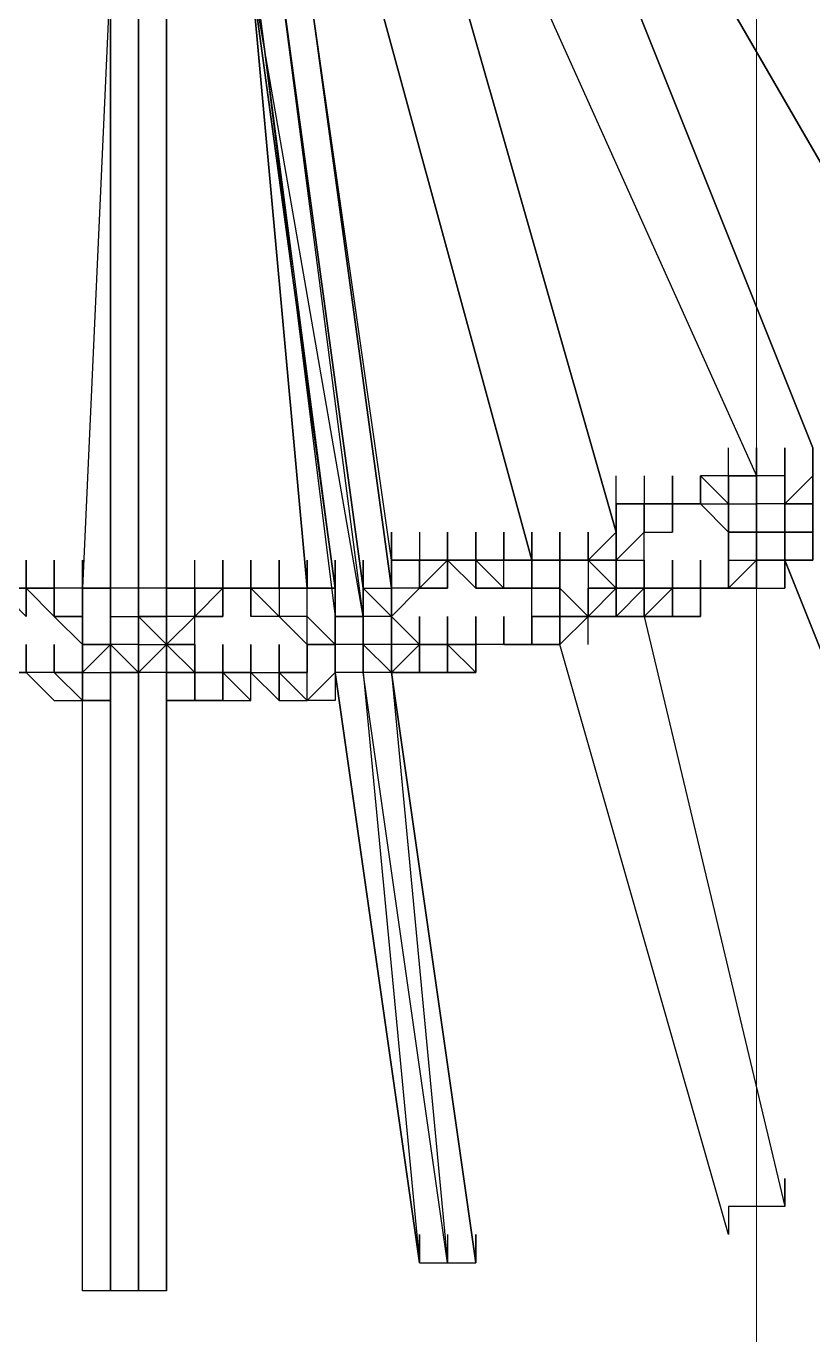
# Model space of a CAD drawing. Header units: inches. Extents: x 3324238 to 135265466, y -1036581 to 20094598.
# Drawn here: x 3353771.581 to 3353773.837, y -519275.888 to -519272.137 of the extents above; entities that cross this region are included whole.
import ezdxf

# ---------------------------------------------------------------- set-up
doc = ezdxf.new("R2010")
doc.units = ezdxf.units.IN
doc.header["$MEASUREMENT"] = 0
doc.layers.add('PDF_Geometry', color=7, linetype='Continuous')

msp = doc.modelspace()

# ---------------------------------------------------------------- linework, layer by layer
at = {"layer": 'PDF_Geometry', "color": 32, "lineweight": 13, "true_color": 0xdd6e00}
msp.add_lwpolyline([(3353773.6757, -519332.0817), (3353773.6757, -519269.1555)], dxfattribs=at)
at = {"layer": 'PDF_Geometry', "lineweight": 25}
for points in [[(3353772.6282, -519273.5869), (3353772.6282, -519273.6675), (3353772.6282, -519273.748), (3353772.3865, -519271.9755), (3353772.3865, -519271.8949), (3353772.3865, -519271.8143), (3353772.3865, -519271.8949), (3353772.3865, -519271.8143), (3353772.3865, -519271.7338), (3353772.3865, -519271.6532), (3353772.3865, -519271.5726), (3353772.3865, -519271.6532), (3353772.3865, -519271.7338), (3353772.3865, -519271.6532)], [(3353772.0642, -519271.6532), (3353772.0642, -519271.7338), (3353772.0642, -519271.8143), (3353771.9837, -519271.8143), (3353771.9837, -519271.8949), (3353771.9837, -519271.9755), (3353771.9837, -519273.748), (3353772.0642, -519273.748), (3353772.1448, -519273.748), (3353772.1448, -519273.6675)], [(3353772.7894, -519271.8949), (3353772.7088, -519271.8949), (3353772.7088, -519271.8143), (3353772.7088, -519271.8949), (3353772.6282, -519271.8949), (3353772.5477, -519271.8949), (3353772.5477, -519271.8143), (3353772.5477, -519271.8949), (3353773.0311, -519273.6675), (3353772.5477, -519271.8949), (3353772.5477, -519271.8143), (3353772.5477, -519271.7338), (3353772.5477, -519271.6532), (3353772.5477, -519271.7338), (3353772.5477, -519271.8143), (3353772.5477, -519271.8949), (3353772.5477, -519271.8143)], [(3353773.2728, -519271.6532), (3353773.1922, -519271.6532), (3353773.1922, -519271.7338), (3353773.8368, -519273.3452)], [(3353774.2397, -519273.184), (3353773.3534, -519271.6532), (3353774.2397, -519273.184)], [(3353771.9031, -519271.8949), (3353771.9031, -519271.9755), (3353771.9031, -519271.8949), (3353771.9031, -519271.8143), (3353771.9031, -519271.7338), (3353771.9031, -519271.8143), (3353771.8225, -519271.8143), (3353771.8225, -519271.8949), (3353771.8225, -519271.8143), (3353771.8225, -519271.7338), (3353771.8225, -519271.8143), (3353771.8225, -519271.8949), (3353771.8225, -519271.8143), (3353771.8225, -519271.8949), (3353771.8225, -519271.9755), (3353771.8225, -519273.748), (3353771.8225, -519271.9755), (3353771.742, -519273.748)], [(3353772.2254, -519271.8949), (3353772.306, -519271.8949), (3353772.306, -519271.9755), (3353772.306, -519271.8949), (3353772.306, -519271.9755), (3353772.3865, -519271.9755), (3353772.6282, -519273.748), (3353772.3865, -519271.9755), (3353772.3865, -519271.8949), (3353772.3865, -519271.9755), (3353772.3865, -519271.8949), (3353772.3865, -519271.9755), (3353772.3865, -519271.8949), (3353772.4671, -519271.8949), (3353772.3865, -519271.8949), (3353772.3865, -519271.8143), (3353772.3865, -519271.7338), (3353772.3865, -519271.8143), (3353772.3865, -519271.8949)], [(3353774.4008, -519275.1983), (3353774.4008, -519275.2789), (3353773.7562, -519273.6675), (3353773.8368, -519273.6675), (3353773.8368, -519273.5869), (3353773.8368, -519273.6675), (3353773.8368, -519273.5869), (3353773.8368, -519273.5063), (3353773.8368, -519273.5869), (3353773.8368, -519273.5063), (3353773.8368, -519273.4258), (3353773.8368, -519273.5063), (3353773.8368, -519273.4258), (3353773.8368, -519273.5063), (3353773.8368, -519273.4258), (3353773.8368, -519273.3452), (3353773.8368, -519273.4258), (3353773.8368, -519273.3452), (3353773.1922, -519271.7338)], [(3353772.6283, -519273.6675), (3353772.3865, -519271.9755), (3353772.3865, -519271.8949), (3353772.3865, -519271.8143)], [(3353772.9505, -519271.8143), (3353773.6757, -519273.4258)], [(3353772.9505, -519271.8143), (3353773.6757, -519273.4258)], [(3353771.9837, -519271.8949), (3353771.9837, -519271.9755), (3353771.9031, -519271.9755), (3353771.9031, -519271.8949), (3353771.9031, -519271.9755), (3353771.8225, -519271.8949), (3353771.8225, -519271.9755), (3353771.8225, -519271.8949), (3353771.8225, -519271.9755), (3353771.8225, -519273.748), (3353771.8225, -519273.8286), (3353771.8225, -519273.9092)], [(3353772.6282, -519273.8286), (3353772.6282, -519273.9092), (3353772.6282, -519273.8286), (3353772.5477, -519273.8286), (3353772.2254, -519271.9755), (3353772.2254, -519271.8949), (3353772.1448, -519271.8949), (3353772.1448, -519271.9755), (3353772.1448, -519271.8949), (3353772.1448, -519271.9755), (3353772.0642, -519271.9755), (3353771.9837, -519271.9755)], [(3353772.306, -519271.9755), (3353772.5477, -519273.748), (3353772.5477, -519273.8286), (3353772.5477, -519273.748), (3353772.5477, -519273.6675), (3353772.5477, -519273.748), (3353772.6282, -519273.748), (3353772.6282, -519273.6675), (3353772.6282, -519273.748), (3353772.6282, -519273.8286), (3353772.6282, -519273.9092), (3353772.6282, -519273.8286), (3353772.6282, -519273.748), (3353772.6282, -519273.8286), (3353772.6282, -519273.748), (3353772.6282, -519273.8286), (3353772.6282, -519273.748), (3353772.6282, -519273.6675), (3353772.6282, -519273.748), (3353772.6282, -519273.8286), (3353772.6282, -519273.748), (3353772.6282, -519273.8286), (3353772.6282, -519273.748), (3353772.6282, -519273.8286), (3353772.6282, -519273.9092), (3353772.6282, -519273.9898), (3353772.6282, -519273.9092), (3353772.6282, -519273.9898), (3353772.5477, -519273.9898), (3353772.4671, -519273.9898), (3353772.4671, -519273.9092), (3353772.4671, -519273.9898), (3353772.4671, -519273.9092), (3353772.4671, -519273.9898), (3353772.4671, -519274.0703), (3353772.3865, -519274.0703), (3353772.3865, -519273.9898), (3353772.3865, -519273.9092), (3353772.3865, -519273.8286), (3353772.4671, -519273.9092), (3353772.4671, -519273.8286), (3353772.4671, -519273.9092), (3353772.4671, -519273.8286), (3353772.4671, -519273.748), (3353772.2254, -519271.8949), (3353772.4671, -519273.8286), (3353772.4671, -519273.9092), (3353772.4671, -519273.8286), (3353772.4671, -519273.748)], [(3353773.2728, -519273.748), (3353773.2728, -519273.6675), (3353773.2728, -519273.5869), (3353773.2728, -519273.6675), (3353773.2728, -519273.748), (3353773.1922, -519273.748), (3353773.1922, -519273.8286), (3353773.2728, -519273.748), (3353773.2728, -519273.8286), (3353773.2728, -519273.748), (3353773.2728, -519273.6675), (3353773.2728, -519273.5869), (3353773.2728, -519273.6675), (3353773.2728, -519273.5869), (3353772.7894, -519271.8949), (3353773.2728, -519273.5869), (3353773.2728, -519273.6675), (3353773.2728, -519273.748), (3353773.2728, -519273.6675), (3353773.2728, -519273.5869), (3353773.2728, -519273.6675), (3353773.2728, -519273.748), (3353773.2728, -519273.8286), (3353773.3534, -519273.8286), (3353773.7562, -519275.5206), (3353773.6757, -519275.5206), (3353773.5951, -519275.5206), (3353773.5951, -519275.6012), (3353773.1117, -519273.9092), (3353773.1117, -519273.8286), (3353773.1117, -519273.748), (3353773.1117, -519273.8286), (3353773.1117, -519273.9092), (3353773.1117, -519273.8286), (3353773.1117, -519273.9092), (3353773.1117, -519273.8286), (3353773.1117, -519273.748), (3353773.0311, -519273.748), (3353772.9505, -519273.748), (3353772.8699, -519273.748), (3353772.7894, -519273.6675), (3353772.7894, -519273.748), (3353772.7894, -519273.6675), (3353772.8699, -519273.6675), (3353772.8699, -519273.748), (3353772.8699, -519273.6675), (3353772.8699, -519273.5869)], [(3353771.9031, -519271.9755), (3353771.9031, -519273.748), (3353771.9031, -519273.8286), (3353771.9031, -519273.9092), (3353771.9031, -519273.8286), (3353771.9031, -519273.748), (3353771.9031, -519273.8286), (3353771.9031, -519273.748), (3353771.9031, -519271.9755), (3353771.9031, -519273.748), (3353771.9031, -519273.8286), (3353771.9031, -519273.748), (3353771.8225, -519273.748), (3353771.742, -519273.748), (3353771.742, -519273.6675), (3353771.742, -519273.748), (3353771.742, -519273.8286), (3353771.6614, -519273.8286), (3353771.6614, -519273.748), (3353771.6614, -519273.6675), (3353771.6614, -519273.748)], [(3353771.6614, -519273.9092), (3353771.6614, -519273.9898), (3353771.6614, -519273.9092), (3353771.6614, -519273.9898), (3353771.6614, -519273.9092), (3353771.6614, -519273.9898), (3353771.6614, -519273.9092), (3353771.6614, -519273.9898), (3353771.742, -519274.0703), (3353771.742, -519273.9898), (3353771.6614, -519273.9898), (3353771.742, -519273.9898), (3353771.8225, -519273.9898), (3353771.8225, -519273.9092), (3353771.8225, -519273.9898), (3353771.8225, -519273.9092), (3353771.8225, -519273.8286), (3353771.9031, -519273.8286), (3353771.9837, -519273.8286), (3353771.9837, -519273.748), (3353771.9837, -519273.8286), (3353771.9837, -519273.748), (3353771.9837, -519273.8286), (3353771.9837, -519273.9092), (3353771.9837, -519273.8286), (3353771.9837, -519273.9092), (3353771.9837, -519273.8286), (3353771.9837, -519273.748), (3353771.9837, -519273.8286), (3353771.9837, -519273.9092), (3353771.9837, -519273.8286), (3353771.9837, -519273.748), (3353771.9837, -519273.8286), (3353771.9837, -519273.748), (3353771.9837, -519271.9755)], [(3353771.9031, -519273.8286), (3353771.9031, -519273.748), (3353771.9031, -519271.9755)], [(3353771.9837, -519271.9755), (3353771.9837, -519273.748), (3353771.9837, -519271.9755)], [(3353772.306, -519273.748), (3353772.306, -519273.8286), (3353772.2254, -519273.748), (3353772.306, -519273.748), (3353772.3865, -519273.748), (3353772.3865, -519273.6675), (3353772.3865, -519273.748), (3353772.3865, -519273.6675), (3353772.3865, -519273.748), (3353772.2254, -519271.9755), (3353772.3865, -519273.748), (3353772.3865, -519273.6675)], [(3353772.6282, -519273.748), (3353772.6282, -519273.8286), (3353772.6282, -519273.748), (3353772.6282, -519273.8286), (3353772.6282, -519273.748), (3353772.6282, -519273.8286), (3353772.6282, -519273.748), (3353772.6282, -519273.8286), (3353772.6282, -519273.748), (3353772.6282, -519273.8286), (3353772.6282, -519273.9092), (3353772.6282, -519273.9898), (3353772.7894, -519275.6817), (3353772.5477, -519273.9898), (3353772.5477, -519273.9092), (3353772.5477, -519273.8286), (3353772.5477, -519273.9092), (3353772.5477, -519273.8286), (3353772.306, -519271.9755)], [(3353772.6282, -519273.6675), (3353772.7088, -519273.6675), (3353772.7088, -519273.748), (3353772.7088, -519273.6675), (3353772.7088, -519273.748), (3353772.6282, -519273.8286), (3353772.5477, -519273.748), (3353772.306, -519271.9755), (3353772.5477, -519273.748)], [(3353773.6757, -519273.5869), (3353773.6757, -519273.6675), (3353773.6757, -519273.748), (3353773.5951, -519273.748), (3353773.5951, -519273.6675), (3353773.5951, -519273.748), (3353773.5145, -519273.748), (3353773.4339, -519273.748), (3353773.5145, -519273.748), (3353773.5145, -519273.6675), (3353773.5145, -519273.748), (3353773.5145, -519273.6675), (3353773.5145, -519273.748), (3353773.5145, -519273.6675), (3353773.5145, -519273.748), (3353773.5145, -519273.6675), (3353773.5145, -519273.748), (3353773.5951, -519273.748), (3353773.6757, -519273.6675), (3353773.6757, -519273.5869), (3353773.7562, -519273.5869), (3353773.7562, -519273.5063), (3353773.7562, -519273.5869), (3353773.7562, -519273.5063), (3353773.7562, -519273.4258), (3353773.7562, -519273.5063), (3353773.7562, -519273.4258), (3353773.7562, -519273.3452), (3353773.7562, -519273.4258), (3353773.6757, -519273.4258), (3353773.6757, -519273.5063), (3353773.6757, -519273.4258), (3353773.6757, -519273.3452), (3353773.6757, -519273.4258), (3353773.6757, -519273.3452), (3353773.6757, -519273.4258), (3353773.6757, -519273.3452), (3353773.6757, -519273.4258), (3353773.6757, -519273.5063), (3353773.6757, -519273.4258), (3353773.5951, -519273.4258)], [(3353773.7562, -519273.6675), (3353773.7562, -519273.5869), (3353773.7562, -519273.5063), (3353773.7562, -519273.5869), (3353773.7562, -519273.5063), (3353773.7562, -519273.5869), (3353773.7562, -519273.6675), (3353773.7562, -519273.5869), (3353773.7562, -519273.5063), (3353773.7562, -519273.4258), (3353773.7562, -519273.5063), (3353773.7562, -519273.5869), (3353773.7562, -519273.5063), (3353773.7562, -519273.5869), (3353773.7562, -519273.5063), (3353773.7562, -519273.5869), (3353773.6757, -519273.5869), (3353773.5951, -519273.5869), (3353773.5951, -519273.5063), (3353773.5951, -519273.4257), (3353773.5951, -519273.3452)], [(3353773.5951, -519273.5869), (3353773.5951, -519273.6675), (3353773.6757, -519273.6675), (3353773.6757, -519273.5869), (3353773.7562, -519273.5869), (3353773.7562, -519273.5063), (3353773.7562, -519273.4258), (3353773.7562, -519273.3452), (3353773.7562, -519273.4258), (3353773.7562, -519273.5063), (3353773.7562, -519273.4258), (3353773.7562, -519273.5063), (3353773.7562, -519273.5869), (3353773.7562, -519273.6675), (3353773.7562, -519273.5869), (3353773.7562, -519273.6675), (3353773.7562, -519273.5869), (3353773.7562, -519273.5063)], [(3353773.5951, -519273.4257), (3353773.6757, -519273.4257), (3353773.6757, -519273.3452)], [(3353773.6757, -519273.748), (3353773.7562, -519273.748), (3353773.7562, -519273.6675), (3353773.7562, -519273.5869), (3353773.7562, -519273.6675), (3353773.7562, -519273.5869), (3353773.7562, -519273.6675), (3353773.7562, -519273.5869), (3353773.7562, -519273.5063), (3353773.7562, -519273.4258), (3353773.7562, -519273.3452)], [(3353773.8368, -519273.4258), (3353773.8368, -519273.3452)], [(3353773.2728, -519273.5869), (3353773.2728, -519273.6675), (3353773.2728, -519273.5869), (3353773.2728, -519273.6675), (3353773.2728, -519273.5869), (3353773.2728, -519273.5063), (3353773.2728, -519273.4258)], [(3353773.3534, -519273.5869), (3353773.3534, -519273.5063), (3353773.3534, -519273.5869), (3353773.3534, -519273.5063), (3353773.3534, -519273.5869), (3353773.3534, -519273.5063), (3353773.3534, -519273.5869), (3353773.3534, -519273.5063), (3353773.3534, -519273.5869), (3353773.3534, -519273.5063), (3353773.3534, -519273.5869), (3353773.3534, -519273.5063), (3353773.4339, -519273.5063), (3353773.5145, -519273.5063), (3353773.5951, -519273.5063), (3353773.5145, -519273.4258), (3353773.5145, -519273.5063), (3353773.5145, -519273.4258), (3353773.5145, -519273.5063), (3353773.5145, -519273.4258), (3353773.5145, -519273.5063), (3353773.4339, -519273.5063), (3353773.4339, -519273.5869), (3353773.4339, -519273.5063), (3353773.5145, -519273.5063), (3353773.5145, -519273.4257)], [(3353773.4339, -519273.4258), (3353773.4339, -519273.5063), (3353773.5145, -519273.5063), (3353773.4339, -519273.5063), (3353773.4339, -519273.4258), (3353773.4339, -519273.5063), (3353773.4339, -519273.4258), (3353773.4339, -519273.5063), (3353773.4339, -519273.4258), (3353773.4339, -519273.5063), (3353773.3534, -519273.5063)], [(3353773.3534, -519273.4258), (3353773.3534, -519273.5063), (3353773.3534, -519273.5869), (3353773.4339, -519273.5869)], [(3353773.5951, -519273.5063), (3353773.5951, -519273.4258), (3353773.5145, -519273.4258), (3353773.5145, -519273.5063), (3353773.5145, -519273.4258), (3353773.5145, -519273.5063), (3353773.5145, -519273.4258), (3353773.5145, -519273.5063), (3353773.5145, -519273.4258)], [(3353773.5951, -519273.4257), (3353773.5951, -519273.5063)], [(3353773.5951, -519273.748), (3353773.6757, -519273.748), (3353773.5951, -519273.748), (3353773.5951, -519273.6675), (3353773.5951, -519273.5869), (3353773.6757, -519273.5869), (3353773.7562, -519273.5869), (3353773.8368, -519273.5869), (3353773.8368, -519273.5063), (3353773.8368, -519273.5869), (3353773.8368, -519273.6675), (3353773.7562, -519273.6675), (3353773.7562, -519273.5869), (3353773.7562, -519273.6675), (3353773.7562, -519273.5869), (3353773.7562, -519273.5063), (3353773.7562, -519273.4258), (3353773.7562, -519273.5063), (3353773.7562, -519273.5869), (3353773.7562, -519273.5063), (3353773.7562, -519273.5869), (3353773.7562, -519273.5063)], [(3353773.6757, -519273.6675), (3353773.6757, -519273.5869), (3353773.6757, -519273.6675), (3353773.6757, -519273.5869), (3353773.6757, -519273.6675), (3353773.6757, -519273.5869), (3353773.6757, -519273.5063), (3353773.6757, -519273.4258), (3353773.6757, -519273.5063), (3353773.6757, -519273.5869), (3353773.6757, -519273.5063)], [(3353773.8368, -519273.4258), (3353773.7562, -519273.5063), (3353773.6757, -519273.5063), (3353773.6757, -519273.5869), (3353773.7562, -519273.5869), (3353773.7562, -519273.6675), (3353773.7562, -519273.5869), (3353773.6757, -519273.5869), (3353773.7563, -519273.5869), (3353773.7563, -519273.6675), (3353774.4008, -519275.2789)], [(3353773.7562, -519273.5869), (3353773.6757, -519273.5869), (3353773.6757, -519273.5063), (3353773.6757, -519273.4258)], [(3353773.8368, -519273.5063), (3353773.8368, -519273.4258)], [(3353773.1922, -519273.9092), (3353773.1922, -519273.8286), (3353773.1117, -519273.748), (3353773.1117, -519273.6675), (3353773.0311, -519273.6675), (3353773.1117, -519273.6675), (3353773.1922, -519273.6675), (3353773.1922, -519273.5869), (3353773.1922, -519273.6675), (3353773.1922, -519273.5869), (3353773.1922, -519273.6675), (3353773.1922, -519273.5869), (3353773.1922, -519273.6675), (3353773.2728, -519273.6675), (3353773.2728, -519273.5869), (3353773.2728, -519273.6675), (3353773.2728, -519273.5869), (3353773.2728, -519273.5063)], [(3353773.2728, -519273.5063), (3353773.2728, -519273.5869), (3353773.2728, -519273.6675), (3353773.2728, -519273.748), (3353773.2728, -519273.6675), (3353773.2728, -519273.5869), (3353773.2728, -519273.5063), (3353773.3534, -519273.5063), (3353773.2728, -519273.5063), (3353773.3534, -519273.5063), (3353773.3534, -519273.5869), (3353773.2728, -519273.6675), (3353773.3534, -519273.6675), (3353773.3534, -519273.5869), (3353773.2728, -519273.6675), (3353773.2728, -519273.5869), (3353773.2728, -519273.6675), (3353773.2728, -519273.5869), (3353773.2728, -519273.6675), (3353773.1922, -519273.6675), (3353773.1922, -519273.5869), (3353773.1922, -519273.6675), (3353773.1922, -519273.5869), (3353773.1922, -519273.6675), (3353773.1922, -519273.5869), (3353773.1922, -519273.6675), (3353773.2728, -519273.748), (3353773.2728, -519273.6675), (3353773.2728, -519273.748), (3353773.2728, -519273.6675), (3353773.2728, -519273.748), (3353773.3534, -519273.748), (3353773.3534, -519273.8286), (3353773.3534, -519273.748), (3353773.3534, -519273.6675), (3353773.3534, -519273.748), (3353773.3534, -519273.8286), (3353773.3534, -519273.748)], [(3353773.2728, -519273.5869), (3353773.2728, -519273.5063)], [(3353773.2728, -519273.5063), (3353773.2728, -519273.5869), (3353773.2728, -519273.5063)], [(3353773.3534, -519273.5869), (3353773.3534, -519273.5063)], [(3353773.4339, -519273.5063), (3353773.3534, -519273.5063), (3353773.4339, -519273.5063)], [(3353773.3534, -519273.5869), (3353773.3534, -519273.5063)], [(3353773.3534, -519273.5869), (3353773.3534, -519273.5063)], [(3353773.3534, -519273.5869), (3353773.3534, -519273.5063)], [(3353773.3534, -519273.5869), (3353773.3534, -519273.5063)], [(3353773.6757, -519273.5869), (3353773.6757, -519273.5063)], [(3353773.8368, -519273.5063), (3353773.7562, -519273.5063), (3353773.8368, -519273.5063)], [(3353773.7562, -519273.5869), (3353773.7562, -519273.5063)], [(3353773.7562, -519273.6675), (3353773.7562, -519273.5869), (3353773.7562, -519273.5063)], [(3353773.7562, -519273.5869), (3353773.7562, -519273.5063)], [(3353773.7563, -519273.5869), (3353773.7563, -519273.5063)], [(3353773.7563, -519273.6675), (3353773.7563, -519273.5869), (3353773.7563, -519273.5063)], [(3353773.7563, -519273.5869), (3353773.7563, -519273.5063)], [(3353773.8368, -519273.5869), (3353773.8368, -519273.5063)], [(3353773.8368, -519273.5869), (3353773.8368, -519273.5063)], [(3353772.7894, -519273.6675), (3353772.7088, -519273.748), (3353772.7088, -519273.6675), (3353772.7088, -519273.748), (3353772.7894, -519273.748), (3353772.7088, -519273.748), (3353772.7088, -519273.6675), (3353772.7088, -519273.748), (3353772.7088, -519273.6675), (3353772.7088, -519273.748), (3353772.6282, -519273.748), (3353772.6282, -519273.8286), (3353772.6282, -519273.748), (3353772.6282, -519273.6675), (3353772.6282, -519273.5869)], [(3353772.7088, -519273.5869), (3353772.7088, -519273.6675), (3353772.7088, -519273.748), (3353772.7088, -519273.6675), (3353772.6282, -519273.6675), (3353772.6282, -519273.748), (3353772.6282, -519273.8286)], [(3353772.7894, -519273.6675), (3353772.7894, -519273.5869)], [(3353772.7894, -519273.6675), (3353772.7894, -519273.5869)], [(3353772.7894, -519273.6675), (3353772.7894, -519273.5869)], [(3353772.8699, -519273.748), (3353772.9505, -519273.748), (3353772.9505, -519273.6675), (3353772.8699, -519273.6675), (3353772.9505, -519273.6675), (3353772.9505, -519273.5869), (3353772.9505, -519273.6675), (3353773.0311, -519273.6675), (3353773.0311, -519273.748), (3353773.0311, -519273.6675), (3353773.0311, -519273.5869), (3353773.0311, -519273.6675), (3353773.0311, -519273.5869)], [(3353772.9505, -519273.748), (3353772.8699, -519273.6675), (3353772.8699, -519273.5869), (3353772.8699, -519273.6675)], [(3353772.8699, -519273.6675), (3353772.8699, -519273.5869)], [(3353772.87, -519273.6675), (3353772.87, -519273.5869)], [(3353772.9505, -519273.6675), (3353772.9505, -519273.5869)], [(3353773.0311, -519273.8286), (3353773.0311, -519273.748), (3353773.0311, -519273.6675), (3353773.0311, -519273.5869)], [(3353773.1922, -519273.5869), (3353773.1922, -519273.6675), (3353773.1922, -519273.748), (3353773.1922, -519273.8286), (3353773.1922, -519273.748), (3353773.1922, -519273.8286), (3353773.1117, -519273.9092), (3353773.1117, -519273.8286), (3353773.1117, -519273.9092), (3353773.1117, -519273.8286), (3353773.1117, -519273.748), (3353773.1117, -519273.6675), (3353773.1117, -519273.748), (3353773.1117, -519273.8286), (3353773.1117, -519273.748), (3353773.1117, -519273.8286), (3353773.1117, -519273.748), (3353773.1117, -519273.6675), (3353773.1117, -519273.748), (3353773.1117, -519273.6675), (3353773.1117, -519273.5869), (3353773.1117, -519273.6675), (3353773.1117, -519273.5869), (3353773.1117, -519273.6675), (3353773.1117, -519273.748), (3353773.1117, -519273.8286), (3353773.1117, -519273.748), (3353773.0311, -519273.748), (3353773.1117, -519273.748), (3353773.1117, -519273.8286), (3353773.1117, -519273.748), (3353773.1117, -519273.8286), (3353773.1117, -519273.748), (3353773.1117, -519273.8286), (3353773.1922, -519273.8286), (3353773.1922, -519273.748), (3353773.1922, -519273.8286), (3353773.1117, -519273.8286), (3353773.1117, -519273.9092)], [(3353773.1922, -519273.6675), (3353773.1117, -519273.6675), (3353773.1117, -519273.5869)], [(3353773.1117, -519273.6675), (3353773.1117, -519273.5869)], [(3353773.1922, -519273.6675), (3353773.2728, -519273.5869)], [(3353773.2728, -519273.6675), (3353773.2728, -519273.5869)], [(3353773.2728, -519273.6675), (3353773.2728, -519273.5869)], [(3353773.2728, -519273.6675), (3353773.2728, -519273.5869)], [(3353773.2728, -519273.748), (3353773.2728, -519273.6675), (3353773.2728, -519273.5869)], [(3353773.2728, -519273.6675), (3353773.2728, -519273.5869)], [(3353773.5951, -519273.6675), (3353773.5951, -519273.5869)], [(3353773.6757, -519273.6675), (3353773.6757, -519273.5869)], [(3353773.8368, -519273.5869), (3353773.7562, -519273.5869), (3353773.7562, -519273.6675), (3353773.7562, -519273.5869), (3353773.8368, -519273.5869)], [(3353771.6614, -519273.8286), (3353771.5808, -519273.748), (3353771.6614, -519273.8286), (3353771.742, -519273.8286), (3353771.742, -519273.9092), (3353771.742, -519273.8286), (3353771.742, -519273.9092), (3353771.6614, -519273.8286), (3353771.6614, -519273.748), (3353771.5808, -519273.748), (3353771.5003, -519273.748), (3353771.5808, -519273.748), (3353771.5808, -519273.8286), (3353771.5003, -519273.748), (3353771.4197, -519273.748), (3353771.4197, -519273.6675), (3353771.4197, -519273.748), (3353771.4197, -519273.6675), (3353771.4197, -519273.748), (3353771.4197, -519273.6675), (3353771.4197, -519273.748), (3353771.5003, -519273.748), (3353771.5003, -519273.6675), (3353771.5003, -519273.748)], [(3353771.5808, -519273.748), (3353771.5003, -519273.748), (3353771.4197, -519273.748), (3353771.4197, -519273.6675), (3353771.4197, -519273.748)], [(3353771.742, -519273.748), (3353771.742, -519273.8286), (3353771.742, -519273.748), (3353771.6614, -519273.748), (3353771.5808, -519273.748), (3353771.6614, -519273.748), (3353771.6614, -519273.6675), (3353771.6614, -519273.748), (3353771.6614, -519273.6675), (3353771.6614, -519273.748), (3353771.6614, -519273.6675)], [(3353771.5808, -519273.8286), (3353771.5808, -519273.748), (3353771.5808, -519273.6675), (3353771.5808, -519273.748), (3353771.5808, -519273.6675), (3353771.5808, -519273.748), (3353771.5808, -519273.6675)], [(3353771.5808, -519273.748), (3353771.5808, -519273.6675)], [(3353771.5808, -519273.748), (3353771.5808, -519273.6675)], [(3353771.742, -519274.0703), (3353771.742, -519273.9898), (3353771.742, -519273.9092), (3353771.742, -519273.8286), (3353771.742, -519273.748), (3353771.8225, -519273.748), (3353771.8225, -519273.8286), (3353771.8225, -519273.748), (3353771.8225, -519273.6675)], [(3353771.742, -519273.9092), (3353771.742, -519273.8286), (3353771.742, -519273.748), (3353771.742, -519273.6675)], [(3353771.8225, -519273.8286), (3353771.8225, -519273.9092), (3353771.8225, -519273.8286), (3353771.9031, -519273.8286), (3353771.9031, -519273.748), (3353771.9031, -519273.8286), (3353771.9837, -519273.9092), (3353771.9837, -519273.9898), (3353771.9837, -519273.9092), (3353771.9837, -519273.8286), (3353771.9837, -519273.748), (3353771.9837, -519273.8286), (3353771.9837, -519273.9092), (3353771.9837, -519273.8286), (3353771.9837, -519273.9092), (3353771.9837, -519273.8286), (3353771.9837, -519273.748), (3353771.9837, -519273.8286), (3353771.9031, -519273.8286), (3353771.9031, -519273.748), (3353771.9031, -519273.8286), (3353771.9031, -519273.748), (3353771.9031, -519273.8286), (3353771.9031, -519273.748), (3353771.9031, -519273.8286), (3353771.9031, -519273.748), (3353771.9031, -519273.8286), (3353771.9031, -519273.748), (3353771.9031, -519273.8286), (3353771.9031, -519273.748), (3353771.9031, -519273.8286), (3353771.9031, -519273.748), (3353771.9031, -519273.6675)], [(3353771.8225, -519273.748), (3353771.8225, -519273.6675)], [(3353771.8225, -519273.748), (3353771.8225, -519273.6675)], [(3353771.9837, -519273.6675), (3353771.9837, -519273.748), (3353771.9837, -519273.8286), (3353771.9837, -519273.748), (3353771.9837, -519273.8286), (3353771.9837, -519273.9092), (3353771.9837, -519273.9898), (3353771.9837, -519274.0703), (3353771.9837, -519273.9898), (3353771.9837, -519274.0703), (3353771.9837, -519273.9898), (3353771.9837, -519274.0703), (3353771.9837, -519275.7623), (3353771.9837, -519274.0703)], [(3353772.0642, -519273.748), (3353772.0642, -519273.8286), (3353772.1448, -519273.8286), (3353772.0642, -519273.8286), (3353772.0642, -519273.748), (3353772.0642, -519273.8286), (3353772.1448, -519273.8286), (3353772.1448, -519273.748), (3353772.1448, -519273.6675), (3353772.1448, -519273.748), (3353772.0642, -519273.748), (3353772.0642, -519273.8286), (3353771.9837, -519273.8286), (3353771.9837, -519273.748), (3353771.9837, -519273.8286), (3353771.9837, -519273.9092), (3353771.9837, -519273.8286), (3353771.9837, -519273.9092), (3353771.9837, -519273.9898), (3353771.9837, -519273.9092), (3353772.0642, -519273.9092), (3353772.0642, -519273.9898), (3353772.0642, -519273.9092), (3353771.9837, -519273.9092), (3353772.0642, -519273.9092), (3353772.0642, -519273.8286), (3353772.0642, -519273.748), (3353772.1448, -519273.748), (3353772.1448, -519273.8286), (3353772.1448, -519273.748), (3353772.1448, -519273.6675), (3353772.1448, -519273.748), (3353772.1448, -519273.8286), (3353772.1448, -519273.748), (3353772.2254, -519273.748), (3353772.2254, -519273.8286)], [(3353772.0642, -519273.748), (3353772.0642, -519273.6675)], [(3353772.0642, -519273.748), (3353772.0642, -519273.6675)], [(3353772.0643, -519273.748), (3353772.0643, -519273.6675)], [(3353772.3865, -519273.748), (3353772.3865, -519273.6675), (3353772.3865, -519273.748), (3353772.3865, -519273.6675), (3353772.3865, -519273.748), (3353772.306, -519273.748), (3353772.2254, -519273.748), (3353772.1448, -519273.748), (3353772.1448, -519273.8286), (3353772.1448, -519273.748), (3353772.2254, -519273.748), (3353772.306, -519273.748), (3353772.306, -519273.6675), (3353772.306, -519273.748), (3353772.306, -519273.6675)], [(3353772.1448, -519273.748), (3353772.1448, -519273.6675)], [(3353772.1448, -519273.748), (3353772.1448, -519273.6675)], [(3353772.7894, -519275.6012), (3353772.7894, -519275.6817), (3353772.5477, -519273.9898), (3353772.7088, -519275.6817), (3353772.4671, -519273.9898), (3353772.7088, -519275.6817), (3353772.4671, -519273.9898), (3353772.4671, -519273.9092), (3353772.4671, -519273.8286), (3353772.4671, -519273.748), (3353772.4671, -519273.8286), (3353772.4671, -519273.748), (3353772.4671, -519273.8286), (3353772.4671, -519273.748), (3353772.3865, -519273.748), (3353772.4671, -519273.748), (3353772.4671, -519273.6675), (3353772.4671, -519273.748), (3353772.4671, -519273.6675), (3353772.4671, -519273.748), (3353772.4671, -519273.8286), (3353772.4671, -519273.9092), (3353772.4671, -519273.8286), (3353772.4671, -519273.748), (3353772.4671, -519273.8286), (3353772.4671, -519273.748), (3353772.4671, -519273.8286), (3353772.4671, -519273.9092), (3353772.4671, -519273.8286), (3353772.4671, -519273.9092), (3353772.4671, -519273.8286), (3353772.4671, -519273.9092), (3353772.4671, -519273.8286), (3353772.5477, -519273.8286), (3353772.5477, -519273.748), (3353772.5477, -519273.8286), (3353772.5477, -519273.9092), (3353772.4671, -519273.9092), (3353772.4671, -519273.8286), (3353772.4671, -519273.748), (3353772.4671, -519273.8286), (3353772.4671, -519273.9092), (3353772.4671, -519273.9898), (3353772.4671, -519273.9092), (3353772.4671, -519273.9898), (3353772.7088, -519275.6817), (3353772.4671, -519273.9898), (3353772.4671, -519273.9092), (3353772.4671, -519273.8286), (3353772.4671, -519273.9092), (3353772.4671, -519273.8286), (3353772.4671, -519273.9092), (3353772.4671, -519273.8286), (3353772.4671, -519273.9092), (3353772.4671, -519273.9898), (3353772.4671, -519273.9092), (3353772.4671, -519273.9898), (3353772.4671, -519273.9092), (3353772.4671, -519273.9898), (3353772.4671, -519273.9092), (3353772.4671, -519273.9898), (3353772.3865, -519274.0703), (3353772.3865, -519273.9898), (3353772.3865, -519273.9092), (3353772.3865, -519273.9898), (3353772.3865, -519273.9092), (3353772.4671, -519273.9092), (3353772.3865, -519273.9092), (3353772.306, -519273.8286), (3353772.2254, -519273.8286)], [(3353772.7088, -519273.8286), (3353772.7088, -519273.9092), (3353772.6282, -519273.9898), (3353772.6282, -519273.9092), (3353772.6282, -519273.8286), (3353772.5477, -519273.8286), (3353772.5477, -519273.748), (3353772.5477, -519273.6675)], [(3353772.6283, -519273.748), (3353772.6283, -519273.6675)], [(3353772.7088, -519273.748), (3353772.7088, -519273.6675)], [(3353772.7088, -519273.6675), (3353772.7894, -519273.6675), (3353772.7088, -519273.6675)], [(3353772.7088, -519273.748), (3353772.7088, -519273.6675)], [(3353772.7088, -519273.748), (3353772.7088, -519273.6675)], [(3353772.7088, -519273.748), (3353772.7088, -519273.6675)], [(3353772.7088, -519273.748), (3353772.7088, -519273.6675)], [(3353772.7088, -519273.748), (3353772.7088, -519273.6675)], [(3353772.8699, -519273.6675), (3353772.7894, -519273.6675)], [(3353772.8699, -519273.6675), (3353772.8699, -519273.748), (3353772.8699, -519273.6675)], [(3353773.0311, -519273.6675), (3353772.9505, -519273.6675), (3353773.0311, -519273.6675)], [(3353773.0311, -519273.748), (3353773.0311, -519273.6675)], [(3353773.0311, -519273.748), (3353773.0311, -519273.6675)], [(3353773.1922, -519273.6675), (3353773.1117, -519273.6675), (3353773.1922, -519273.6675)], [(3353773.1117, -519273.748), (3353773.1117, -519273.6675)], [(3353773.1922, -519273.6675), (3353773.1922, -519273.748)], [(3353773.2728, -519273.748), (3353773.2728, -519273.6675)], [(3353773.2728, -519273.748), (3353773.2728, -519273.6675)], [(3353773.2728, -519273.6675), (3353773.2728, -519273.748)], [(3353773.2728, -519273.748), (3353773.2728, -519273.6675)], [(3353773.2728, -519273.748), (3353773.2728, -519273.6675)], [(3353773.3534, -519273.748), (3353773.3534, -519273.6675)], [(3353773.4339, -519273.748), (3353773.4339, -519273.6675)], [(3353773.4339, -519273.748), (3353773.4339, -519273.6675)], [(3353773.4339, -519273.748), (3353773.4339, -519273.6675)], [(3353773.4339, -519273.748), (3353773.4339, -519273.6675)], [(3353773.4339, -519273.748), (3353773.4339, -519273.6675)], [(3353773.434, -519273.8286), (3353773.434, -519273.748), (3353773.434, -519273.6675)], [(3353773.5145, -519273.748), (3353773.5145, -519273.6675)], [(3353773.5145, -519273.748), (3353773.5145, -519273.6675)], [(3353773.5951, -519273.748), (3353773.5951, -519273.6675)], [(3353773.7563, -519273.6675), (3353773.7563, -519273.748)], [(3353771.5808, -519273.748), (3353771.5808, -519273.8286)], [(3353771.6614, -519273.748), (3353771.5808, -519273.748)], [(3353771.6614, -519273.748), (3353771.6614, -519273.8286), (3353771.6614, -519273.748)], [(3353771.742, -519273.748), (3353771.8225, -519273.748)], [(3353771.742, -519273.748), (3353771.8225, -519273.748)], [(3353771.8225, -519273.9898), (3353771.8225, -519274.0703), (3353771.8225, -519273.9898), (3353771.8225, -519274.0703), (3353771.742, -519274.0703), (3353771.8225, -519274.0703), (3353771.8225, -519275.7623), (3353771.8225, -519274.0703), (3353771.8225, -519273.9898), (3353771.8225, -519273.9092), (3353771.8225, -519273.8286), (3353771.8225, -519273.9092), (3353771.8225, -519273.8286), (3353771.8225, -519273.9092), (3353771.8225, -519273.8286), (3353771.8225, -519273.9092), (3353771.8225, -519273.8286), (3353771.8225, -519273.9092), (3353771.8225, -519273.9898), (3353771.8225, -519273.9092), (3353771.8225, -519273.9898), (3353771.8225, -519273.9092), (3353771.8225, -519273.8286), (3353771.8225, -519273.748), (3353771.8225, -519273.8286), (3353771.8225, -519273.748), (3353771.8225, -519273.8286), (3353771.8225, -519273.748), (3353771.8225, -519273.8286), (3353771.9031, -519273.8286), (3353771.9031, -519273.9092), (3353771.9837, -519273.9092), (3353771.9837, -519273.9898), (3353772.0643, -519273.9898)], [(3353771.8225, -519273.8286), (3353771.8225, -519273.9092), (3353771.8225, -519273.8286), (3353771.8225, -519273.748)], [(3353771.8225, -519273.8286), (3353771.8225, -519273.748)], [(3353771.8225, -519273.748), (3353771.8225, -519273.8286)], [(3353771.8225, -519273.9092), (3353771.8225, -519273.8286), (3353771.8225, -519273.9092), (3353771.8225, -519273.8286), (3353771.8225, -519273.748), (3353771.8225, -519273.8286), (3353771.8225, -519273.748)], [(3353771.9031, -519273.8286), (3353771.9031, -519273.748)], [(3353771.9031, -519273.9897), (3353771.9031, -519273.9092), (3353771.9031, -519273.8286), (3353771.9031, -519273.748)], [(3353771.9031, -519273.8286), (3353771.9031, -519273.748)], [(3353771.9031, -519273.8286), (3353771.9031, -519273.748)], [(3353771.9031, -519273.8286), (3353771.9031, -519273.748)], [(3353771.9031, -519273.8286), (3353771.9031, -519273.748)], [(3353771.9837, -519273.748), (3353771.9031, -519273.748)], [(3353771.9031, -519273.8286), (3353771.9031, -519273.748)], [(3353771.9031, -519273.9092), (3353771.9031, -519273.8286), (3353771.9031, -519273.748)], [(3353771.9031, -519273.8286), (3353771.9031, -519273.748)], [(3353771.9031, -519273.8286), (3353771.9031, -519273.748)], [(3353771.9031, -519273.8286), (3353771.9031, -519273.748)], [(3353771.9031, -519273.8286), (3353771.9031, -519273.748)], [(3353771.9837, -519273.748), (3353771.9837, -519273.8286), (3353771.9837, -519273.9092), (3353771.9837, -519273.8286), (3353771.9837, -519273.9092), (3353771.9837, -519273.8286), (3353771.9837, -519273.748), (3353771.9837, -519273.8286), (3353771.9837, -519273.748), (3353771.9837, -519273.8286), (3353771.9837, -519273.748), (3353771.9837, -519273.8286), (3353771.9837, -519273.9092), (3353771.9837, -519273.9898), (3353771.9837, -519274.0703), (3353771.9837, -519273.9898), (3353771.9837, -519274.0703), (3353772.0642, -519274.0703), (3353772.0642, -519273.9898), (3353772.0642, -519274.0703), (3353772.0642, -519273.9898), (3353772.0642, -519274.0703), (3353772.1448, -519274.0703), (3353772.2254, -519274.0703), (3353772.2254, -519273.9898), (3353772.306, -519274.0703), (3353772.306, -519273.9898), (3353772.3865, -519273.9898), (3353772.306, -519273.9898), (3353772.306, -519273.9092), (3353772.306, -519273.9898), (3353772.306, -519273.9092), (3353772.306, -519273.9898), (3353772.306, -519273.9092)], [(3353772.0642, -519273.748), (3353771.9837, -519273.748), (3353772.0642, -519273.748)], [(3353772.0642, -519273.748), (3353771.9837, -519273.748)], [(3353771.9837, -519273.9092), (3353771.9837, -519273.8286), (3353771.9837, -519273.748)], [(3353771.9837, -519273.8286), (3353771.9837, -519273.748)], [(3353771.9837, -519273.9092), (3353771.9837, -519273.8286), (3353771.9837, -519273.748)], [(3353772.0642, -519273.8286), (3353772.0642, -519273.748)], [(3353772.0642, -519273.8286), (3353772.0642, -519273.748)], [(3353772.0642, -519273.8286), (3353772.0642, -519273.748)], [(3353772.0643, -519273.8286), (3353772.1448, -519273.748)], [(3353772.1448, -519273.8286), (3353772.1448, -519273.748)], [(3353772.306, -519273.748), (3353772.2254, -519273.748), (3353772.306, -519273.748)], [(3353772.2254, -519273.748), (3353772.2254, -519273.8286)], [(3353772.306, -519273.748), (3353772.3865, -519273.748), (3353772.306, -519273.748)], [(3353772.3865, -519273.8286), (3353772.3865, -519273.748)], [(3353772.7088, -519273.9092), (3353772.7088, -519273.8286), (3353772.7088, -519273.9092), (3353772.7088, -519273.9898), (3353772.7894, -519273.9898), (3353772.7894, -519273.9092), (3353772.7894, -519273.8286), (3353772.7894, -519273.9092), (3353772.7894, -519273.8286), (3353772.7894, -519273.9092), (3353772.7894, -519273.8286), (3353772.7894, -519273.9092), (3353772.7088, -519273.9092), (3353772.6282, -519273.9092), (3353772.6282, -519273.9898), (3353772.8699, -519275.6817), (3353772.6282, -519273.9898), (3353772.6282, -519273.9092), (3353772.6282, -519273.8286), (3353772.6282, -519273.9092), (3353772.6282, -519273.9898), (3353772.5477, -519273.9092), (3353772.5477, -519273.8286), (3353772.5477, -519273.9092), (3353772.5477, -519273.8286), (3353772.5477, -519273.9092), (3353772.5477, -519273.8286), (3353772.5477, -519273.748), (3353772.5477, -519273.8286), (3353772.5477, -519273.9092), (3353772.4671, -519273.9092), (3353772.4671, -519273.8286), (3353772.4671, -519273.9092), (3353772.4671, -519273.8286), (3353772.4671, -519273.9092), (3353772.4671, -519273.9898), (3353772.4671, -519273.9092), (3353772.4671, -519273.8286), (3353772.4671, -519273.9092), (3353772.4671, -519273.9898), (3353772.4671, -519273.9092), (3353772.4671, -519273.8286), (3353772.4671, -519273.9092), (3353772.4671, -519273.8286), (3353772.4671, -519273.9092), (3353772.4671, -519273.8286), (3353772.4671, -519273.9092), (3353772.4671, -519273.8286)], [(3353772.7894, -519275.6817), (3353772.5477, -519273.9898), (3353772.5477, -519273.9092), (3353772.5477, -519273.9898), (3353772.5477, -519273.9092), (3353772.5477, -519273.8286), (3353772.5477, -519273.748), (3353772.5477, -519273.8286)], [(3353772.5477, -519273.8286), (3353772.5477, -519273.748), (3353772.5477, -519273.8286)], [(3353772.5477, -519273.8286), (3353772.5477, -519273.748)], [(3353772.5477, -519273.8286), (3353772.5477, -519273.748)], [(3353772.5477, -519273.8286), (3353772.5477, -519273.748)], [(3353772.7088, -519273.9898), (3353772.7088, -519273.9092), (3353772.7088, -519273.8286), (3353772.7088, -519273.9092), (3353772.6282, -519273.9092), (3353772.6282, -519273.8286), (3353772.6282, -519273.748), (3353772.6282, -519273.8286), (3353772.7088, -519273.9092), (3353772.7088, -519273.9898), (3353772.7088, -519273.9092), (3353772.7088, -519273.8286), (3353772.7088, -519273.9092), (3353772.7088, -519273.9898), (3353772.6282, -519273.9898), (3353772.8699, -519275.6817), (3353772.8699, -519275.6012)], [(3353772.6282, -519273.9898), (3353772.6282, -519273.9092), (3353772.6282, -519273.8286), (3353772.6282, -519273.9092), (3353772.6282, -519273.8286), (3353772.6282, -519273.9092), (3353772.6282, -519273.9898), (3353772.6282, -519273.9092), (3353772.6282, -519273.9898), (3353772.6282, -519273.9092), (3353772.6282, -519273.9898), (3353772.6282, -519273.9092), (3353772.6282, -519273.9898), (3353772.6282, -519273.9092), (3353772.6282, -519273.8286), (3353772.6282, -519273.748)], [(3353772.6282, -519273.8286), (3353772.6282, -519273.748)], [(3353772.7088, -519273.748), (3353772.6282, -519273.748)], [(3353772.6283, -519273.8286), (3353772.6283, -519273.748)], [(3353772.6283, -519273.8286), (3353772.6283, -519273.748)], [(3353772.9505, -519273.748), (3353773.0311, -519273.748), (3353772.9505, -519273.748)], [(3353773.1117, -519273.8286), (3353773.1117, -519273.748)], [(3353773.1117, -519273.8286), (3353773.1117, -519273.748)], [(3353773.1117, -519273.8286), (3353773.1117, -519273.748)], [(3353773.1117, -519273.9092), (3353773.1117, -519273.8286), (3353773.1117, -519273.748)], [(3353773.1117, -519273.8286), (3353773.1117, -519273.748)], [(3353773.1117, -519273.748), (3353773.1117, -519273.8286)], [(3353773.1922, -519273.8286), (3353773.1922, -519273.748)], [(3353773.1922, -519273.748), (3353773.2728, -519273.748)], [(3353773.1922, -519273.8286), (3353773.1922, -519273.748)], [(3353773.1922, -519273.8286), (3353773.1922, -519273.748)], [(3353773.1922, -519273.8286), (3353773.1922, -519273.748)], [(3353773.1922, -519273.8286), (3353773.1922, -519273.748)], [(3353773.1922, -519273.8286), (3353773.1922, -519273.748)], [(3353773.1922, -519273.8286), (3353773.1922, -519273.748)], [(3353773.1922, -519273.8286), (3353773.1922, -519273.748)], [(3353773.2728, -519273.748), (3353773.3534, -519273.748)], [(3353773.2728, -519273.8286), (3353773.2728, -519273.748)], [(3353773.3534, -519273.748), (3353773.2728, -519273.8286)], [(3353773.3534, -519273.748), (3353773.2728, -519273.748)], [(3353773.2728, -519273.8286), (3353773.2728, -519273.748)], [(3353773.2728, -519273.8286), (3353773.2728, -519273.748)], [(3353773.2728, -519273.8286), (3353773.2728, -519273.748)], [(3353773.2728, -519273.8286), (3353773.2728, -519273.748)], [(3353773.2728, -519273.8286), (3353773.2728, -519273.748)], [(3353773.3534, -519273.8286), (3353773.3534, -519273.748)], [(3353773.3534, -519273.8286), (3353773.3534, -519273.748)], [(3353773.3534, -519273.748), (3353773.4339, -519273.748), (3353773.3534, -519273.748)], [(3353773.4339, -519273.8286), (3353773.3534, -519273.8286), (3353773.4339, -519273.748)], [(3353773.3534, -519273.8286), (3353773.3534, -519273.748)], [(3353773.3534, -519273.8286), (3353773.3534, -519273.748)], [(3353773.5145, -519273.748), (3353773.5145, -519273.8286), (3353773.4339, -519273.8286), (3353773.5145, -519273.8286)], [(3353773.4339, -519273.8286), (3353773.4339, -519273.748)], [(3353773.4339, -519273.748), (3353773.4339, -519273.8286)], [(3353773.434, -519273.8286), (3353773.434, -519273.748)], [(3353773.5145, -519273.8286), (3353773.5145, -519273.748), (3353773.5145, -519273.8286)], [(3353771.742, -519273.9898), (3353771.742, -519273.9092), (3353771.8225, -519273.9092), (3353771.8225, -519273.8286), (3353771.8225, -519273.9092), (3353771.742, -519273.9092), (3353771.742, -519273.9898), (3353771.742, -519273.9092), (3353771.742, -519273.9898), (3353771.742, -519273.9092), (3353771.742, -519273.9898), (3353771.742, -519274.0703), (3353771.8225, -519274.0703), (3353771.8225, -519273.9898), (3353771.8225, -519273.9092), (3353771.8225, -519273.9898), (3353771.8225, -519273.9092), (3353771.8225, -519273.9898), (3353771.8225, -519273.9092), (3353771.8225, -519273.9898), (3353771.9031, -519273.9898), (3353771.8225, -519273.9898), (3353771.9031, -519273.9898), (3353771.9837, -519273.9092), (3353771.9837, -519273.9898), (3353771.9031, -519273.9898), (3353771.9031, -519273.9092), (3353771.9031, -519273.9898), (3353771.9031, -519273.9092), (3353771.9031, -519273.8286)], [(3353771.8225, -519273.9092), (3353771.8225, -519273.8286)], [(3353771.8225, -519273.9092), (3353771.8225, -519273.8286)], [(3353771.8225, -519273.9092), (3353771.8225, -519273.8286)], [(3353771.9031, -519275.7623), (3353771.9031, -519273.9898), (3353771.9031, -519273.9092), (3353771.9031, -519273.9898), (3353771.9031, -519273.9092), (3353771.9031, -519273.9898), (3353771.9031, -519273.9092), (3353771.9031, -519273.9898), (3353771.9031, -519273.9092), (3353771.9031, -519273.8286), (3353771.9031, -519273.9092), (3353771.9031, -519273.8286), (3353771.9031, -519273.9092), (3353771.8225, -519273.9092), (3353771.8225, -519273.8286), (3353771.9031, -519273.8286), (3353771.9031, -519273.9092), (3353771.9031, -519273.9898), (3353771.9031, -519275.7623), (3353771.9031, -519273.9898), (3353771.9031, -519275.7623)], [(3353771.8225, -519273.9092), (3353771.8225, -519273.8286)], [(3353771.8225, -519273.8286), (3353771.8225, -519273.9092), (3353771.9031, -519273.9898), (3353771.9031, -519273.9092), (3353771.9031, -519273.9898), (3353771.9031, -519273.9092)], [(3353771.8225, -519273.9092), (3353771.8225, -519273.8286)], [(3353771.8225, -519273.9092), (3353771.8225, -519273.8286)], [(3353771.9031, -519273.9898), (3353771.9031, -519273.9092), (3353771.9031, -519273.8286), (3353771.9031, -519273.9092)], [(3353771.9031, -519273.9092), (3353771.9031, -519273.8286)], [(3353771.9837, -519273.8286), (3353771.9031, -519273.8286)], [(3353771.9031, -519273.8286), (3353771.9031, -519273.9092)], [(3353771.9031, -519273.8286), (3353771.9031, -519273.9092)], [(3353771.9031, -519273.9898), (3353771.9031, -519273.9092), (3353771.9031, -519273.8286)], [(3353771.9837, -519273.9898), (3353771.9837, -519273.9092), (3353771.9837, -519273.8286)], [(3353771.9837, -519273.9897), (3353771.9837, -519273.9092), (3353771.9837, -519273.8286)], [(3353772.0642, -519273.8286), (3353771.9837, -519273.9092)], [(3353771.9837, -519273.9092), (3353771.9837, -519273.8286)], [(3353771.9837, -519273.9092), (3353771.9837, -519273.8286)], [(3353771.9837, -519273.9092), (3353771.9837, -519273.8286)], [(3353772.3865, -519273.8286), (3353772.306, -519273.8286)], [(3353772.3865, -519273.9092), (3353772.3865, -519273.8286)], [(3353772.5477, -519273.8286), (3353772.4671, -519273.8286), (3353772.5477, -519273.8286)], [(3353772.4671, -519273.9092), (3353772.4671, -519273.8286)], [(3353772.4671, -519273.9092), (3353772.4671, -519273.8286)], [(3353772.4671, -519273.9092), (3353772.4671, -519273.8286)], [(3353772.4671, -519273.9092), (3353772.4671, -519273.8286)], [(3353772.4671, -519273.9092), (3353772.4671, -519273.8286)], [(3353772.4671, -519273.9092), (3353772.4671, -519273.8286)], [(3353772.4671, -519273.9898), (3353772.4671, -519273.9092), (3353772.4671, -519273.8286)], [(3353772.5477, -519273.9092), (3353772.5477, -519273.8286)], [(3353772.5477, -519273.9092), (3353772.5477, -519273.8286)], [(3353772.6283, -519273.9092), (3353772.6283, -519273.8286)], [(3353772.7088, -519273.9092), (3353772.7088, -519273.8286)], [(3353772.7894, -519273.8286), (3353772.7894, -519273.9092), (3353772.7088, -519273.9092), (3353772.7894, -519273.9092), (3353772.87, -519273.9092), (3353772.87, -519273.8286)], [(3353772.9505, -519273.9092), (3353772.8699, -519273.9092), (3353772.7894, -519273.9092), (3353772.7894, -519273.8286), (3353772.7894, -519273.9092), (3353772.8699, -519273.9898)], [(3353772.7894, -519273.9092), (3353772.7894, -519273.8286)], [(3353773.0311, -519273.9092), (3353773.0311, -519273.8286), (3353773.0311, -519273.9092), (3353772.9505, -519273.9092), (3353773.0311, -519273.9092), (3353773.0311, -519273.8286), (3353773.0311, -519273.9092), (3353772.9505, -519273.9092), (3353772.8699, -519273.9092), (3353772.8699, -519273.8286), (3353772.8699, -519273.9092), (3353772.8699, -519273.8286)], [(3353772.87, -519273.9092), (3353772.87, -519273.8286)], [(3353773.5951, -519275.5206), (3353773.5951, -519275.6012), (3353773.1117, -519273.9092), (3353773.0311, -519273.9092), (3353773.1117, -519273.9092), (3353773.1117, -519273.8286), (3353773.0311, -519273.8286), (3353773.0311, -519273.9092), (3353772.9505, -519273.9092), (3353772.9505, -519273.8286), (3353772.9505, -519273.9092), (3353772.9505, -519273.8286), (3353772.9505, -519273.9092), (3353772.9505, -519273.8286), (3353772.9505, -519273.9092), (3353772.9505, -519273.8286)], [(3353772.9505, -519273.9092), (3353772.9505, -519273.8286)], [(3353773.0311, -519273.9092), (3353773.0311, -519273.8286)], [(3353773.0311, -519273.8286), (3353773.1117, -519273.8286), (3353773.0311, -519273.8286)], [(3353773.0311, -519273.9092), (3353773.0311, -519273.8286)], [(3353773.0311, -519273.8286), (3353773.0311, -519273.9092), (3353773.0311, -519273.8286)], [(3353773.1117, -519273.9092), (3353773.1117, -519273.8286)], [(3353773.1922, -519273.8286), (3353773.2728, -519273.8286), (3353773.1922, -519273.8286)], [(3353773.3534, -519273.8286), (3353773.2728, -519273.8286)], [(3353773.2728, -519273.8286), (3353773.3534, -519273.8286)], [(3353773.2728, -519273.8286), (3353773.3534, -519273.8286), (3353773.7562, -519275.5206)], [(3353773.2728, -519273.8286), (3353773.3534, -519273.8286)], [(3353773.4339, -519273.8286), (3353773.3534, -519273.8286)], [(3353771.5003, -519273.9898), (3353771.5808, -519273.9898), (3353771.5808, -519273.9092), (3353771.5808, -519273.9898), (3353771.5808, -519273.9092), (3353771.5808, -519273.9898), (3353771.5003, -519273.9898)], [(3353771.5808, -519273.9898), (3353771.5808, -519273.9092)], [(3353771.5808, -519273.9898), (3353771.5808, -519273.9092)], [(3353771.742, -519273.9898), (3353771.742, -519273.9092)], [(3353771.8225, -519273.9898), (3353771.8225, -519273.9092)], [(3353772.0642, -519273.9092), (3353772.0642, -519273.9898), (3353772.1448, -519273.9898), (3353772.0642, -519273.9898), (3353772.0642, -519273.9092), (3353772.0642, -519273.9898), (3353772.0642, -519273.9092), (3353772.0642, -519273.9898), (3353772.0642, -519273.9092), (3353772.0642, -519273.9898), (3353771.9837, -519273.9898), (3353771.9031, -519273.9898), (3353771.9031, -519273.9092), (3353771.8225, -519273.9092), (3353771.8225, -519273.9898), (3353771.8225, -519275.7623), (3353771.8225, -519275.6817)], [(3353771.8225, -519273.9897), (3353771.8225, -519273.9092)], [(3353771.8225, -519273.9898), (3353771.8225, -519273.9092)], [(3353771.9031, -519273.9897), (3353771.9031, -519273.9092)], [(3353771.9031, -519273.9898), (3353771.9031, -519273.9092)], [(3353771.9031, -519273.9898), (3353771.9031, -519273.9092)], [(3353771.9031, -519273.9898), (3353771.9031, -519273.9092)], [(3353771.9031, -519273.9092), (3353771.9837, -519273.9092)], [(3353771.9031, -519273.9898), (3353771.9031, -519273.9092)], [(3353771.9031, -519273.9898), (3353771.9031, -519273.9092)], [(3353771.9031, -519273.9898), (3353771.9031, -519273.9092)], [(3353771.9837, -519273.9092), (3353772.0642, -519273.9898)], [(3353772.0642, -519274.0703), (3353771.9837, -519274.0703), (3353772.0642, -519274.0703), (3353772.0642, -519273.9898), (3353772.1448, -519273.9898), (3353772.1448, -519273.9092), (3353772.1448, -519273.9898), (3353772.1448, -519273.9092), (3353772.1448, -519273.9898)], [(3353772.1448, -519273.9092), (3353772.1448, -519273.9898), (3353772.0642, -519273.9898), (3353771.9837, -519273.9898), (3353771.9837, -519274.0703)], [(3353772.2254, -519274.0703), (3353772.2254, -519273.9898), (3353772.1448, -519273.9898), (3353772.1448, -519274.0703), (3353772.0642, -519274.0703), (3353772.0642, -519273.9898), (3353772.0642, -519273.9092), (3353772.0642, -519273.9898), (3353772.0642, -519273.9092), (3353772.0642, -519273.9898), (3353772.1448, -519273.9898), (3353772.1448, -519274.0703)], [(3353772.1448, -519273.9897), (3353772.1448, -519273.9092)], [(3353772.306, -519273.9898), (3353772.306, -519273.9092)], [(3353772.306, -519273.9897), (3353772.306, -519273.9092)], [(3353772.4671, -519273.9898), (3353772.4671, -519273.9092), (3353772.3865, -519273.9092)], [(3353772.4671, -519273.9898), (3353772.4671, -519273.9092)], [(3353772.6283, -519273.9092), (3353772.5477, -519273.9092), (3353772.5477, -519273.9898)], [(3353772.5477, -519273.9092), (3353772.5477, -519273.9898)], [(3353772.6283, -519273.9897), (3353772.6283, -519273.9092)], [(3353772.7894, -519273.9092), (3353772.7894, -519273.9898), (3353772.7894, -519273.9092), (3353772.7894, -519273.9898), (3353772.8699, -519273.9898), (3353772.8699, -519273.9092), (3353772.8699, -519273.9898), (3353772.7894, -519273.9898)], [(3353771.6614, -519274.0703), (3353771.742, -519274.0703), (3353771.742, -519273.9898), (3353771.6614, -519273.9898), (3353771.5808, -519273.9898)], [(3353771.5808, -519273.9898), (3353771.6614, -519274.0703), (3353771.5808, -519273.9898)], [(3353771.742, -519275.7623), (3353771.742, -519274.0703), (3353771.742, -519273.9898), (3353771.6614, -519273.9898)], [(3353771.8225, -519274.0703), (3353771.8225, -519273.9897)], [(3353771.9031, -519273.9898), (3353771.8225, -519273.9898)], [(3353771.9837, -519273.9898), (3353771.9031, -519273.9898)], [(3353771.9837, -519274.0703), (3353771.9837, -519273.9898), (3353771.9837, -519274.0703)], [(3353772.0642, -519273.9898), (3353772.1448, -519273.9898), (3353772.2254, -519273.9898), (3353772.306, -519273.9898), (3353772.3865, -519273.9898)], [(3353772.5477, -519273.9898), (3353772.4671, -519273.9898)], [(3353772.6282, -519273.9898), (3353772.8699, -519275.6817), (3353772.6282, -519273.9898)], [(3353772.87, -519275.6817), (3353772.6283, -519273.9897)], [(3353772.7088, -519273.9898), (3353772.7894, -519273.9898), (3353772.7088, -519273.9898)], [(3353771.9837, -519275.7623), (3353771.9837, -519274.0703)], [(3353771.9837, -519275.7623), (3353771.9837, -519274.0703)], [(3353772.7088, -519275.6012), (3353772.7088, -519275.6817), (3353772.7088, -519275.6012), (3353772.7088, -519275.6817), (3353772.7894, -519275.6817), (3353772.87, -519275.6817)], [(3353771.8225, -519275.6818), (3353771.8225, -519275.7623), (3353771.742, -519275.7623)], [(3353771.9837, -519275.6817), (3353771.9837, -519275.7623), (3353771.9031, -519275.7623), (3353771.8225, -519275.7623)], [(3353771.8225, -519275.7623), (3353771.8225, -519275.6818)], [(3353771.9837, -519275.7623), (3353771.9837, -519275.6817)]]:
    msp.add_lwpolyline(points, dxfattribs=at)
for points in [[(3353772.4671, -519273.748), (3353772.2254, -519271.9755)], [(3353773.2728, -519273.5869), (3353773.2728, -519273.6675), (3353773.2728, -519273.5869), (3353773.2728, -519273.5063)], [(3353773.4339, -519273.5063), (3353773.4339, -519273.5869)], [(3353773.5951, -519273.5869), (3353773.5145, -519273.5063), (3353773.5951, -519273.5063)], [(3353773.5951, -519273.5869), (3353773.5951, -519273.5063), (3353773.6757, -519273.5063), (3353773.6757, -519273.5869)], [(3353773.6757, -519273.5063), (3353773.6757, -519273.5869)], [(3353772.7894, -519273.5869), (3353772.7894, -519273.6675)], [(3353772.8699, -519273.5869), (3353772.8699, -519273.6675)], [(3353773.0311, -519273.5869), (3353773.0311, -519273.6675)], [(3353773.1117, -519273.5869), (3353773.1117, -519273.6675)], [(3353772.306, -519273.748), (3353772.306, -519273.8286), (3353772.2254, -519273.8286), (3353772.2254, -519273.748), (3353772.2254, -519273.6675), (3353772.2254, -519273.748), (3353772.2254, -519273.6675), (3353772.2254, -519273.748), (3353772.2254, -519273.6675), (3353772.2254, -519273.748), (3353772.2254, -519273.6675), (3353772.2254, -519273.748)], [(3353772.6282, -519273.6675), (3353772.6282, -519273.748), (3353772.6282, -519273.8286), (3353772.6282, -519273.748)], [(3353772.7894, -519273.6675), (3353772.7894, -519273.748)], [(3353773.2728, -519273.6675), (3353773.2728, -519273.748)], [(3353773.2728, -519273.6675), (3353773.2728, -519273.748)], [(3353773.3534, -519273.6675), (3353773.3534, -519273.748), (3353773.3534, -519273.8286), (3353773.3534, -519273.748)], [(3353773.4339, -519273.6675), (3353773.4339, -519273.748), (3353773.4339, -519273.8286), (3353773.4339, -519273.748), (3353773.4339, -519273.6675), (3353773.4339, -519273.748)], [(3353773.4339, -519273.6675), (3353773.4339, -519273.748)], [(3353773.7562, -519273.6675), (3353773.6757, -519273.6675), (3353773.6757, -519273.748), (3353773.6757, -519273.6675)], [(3353771.8225, -519273.748), (3353771.8225, -519273.8286)], [(3353771.8225, -519273.748), (3353771.8225, -519273.8286), (3353771.8225, -519273.9092), (3353771.8225, -519273.8286)], [(3353771.9031, -519273.748), (3353771.9031, -519273.8286)], [(3353771.9837, -519273.8286), (3353771.9837, -519273.9092), (3353771.9837, -519273.8286), (3353771.9837, -519273.748), (3353771.9837, -519273.8286), (3353771.9837, -519273.748)], [(3353772.2254, -519273.748), (3353772.1448, -519273.748), (3353772.2254, -519273.748), (3353772.1448, -519273.748)], [(3353772.5477, -519273.748), (3353772.5477, -519273.8286), (3353772.5477, -519273.9092), (3353772.5477, -519273.8286)], [(3353772.5477, -519273.748), (3353772.5477, -519273.8286)], [(3353772.6283, -519273.748), (3353772.6283, -519273.8286)], [(3353773.1117, -519273.748), (3353773.1117, -519273.8286)], [(3353773.3534, -519273.748), (3353773.3534, -519273.8286), (3353773.4339, -519273.8286), (3353773.3534, -519273.8286)], [(3353773.4339, -519273.748), (3353773.3534, -519273.8286), (3353773.3534, -519273.748), (3353773.4339, -519273.748), (3353773.4339, -519273.8286)], [(3353773.4339, -519273.748), (3353773.4339, -519273.8286)], [(3353771.8225, -519273.8286), (3353771.8225, -519273.9092)], [(3353772.4671, -519273.8286), (3353772.4671, -519273.9092)], [(3353772.6282, -519273.8286), (3353772.6282, -519273.9092)], [(3353772.9505, -519273.8286), (3353772.9505, -519273.9092)], [(3353771.8225, -519273.9092), (3353771.742, -519273.9092), (3353771.742, -519273.9898)], [(3353771.9031, -519273.9092), (3353771.9031, -519273.9898)], [(3353772.2254, -519273.9092), (3353772.2254, -519273.9898)], [(3353772.3865, -519273.9092), (3353772.3865, -519273.9898)], [(3353772.6282, -519273.9092), (3353772.6282, -519273.9898)], [(3353772.1448, -519273.9898), (3353772.1448, -519274.0703), (3353772.1448, -519273.9898), (3353772.1448, -519274.0703), (3353772.2254, -519274.0703)], [(3353772.3865, -519274.0703), (3353772.306, -519273.9898), (3353772.306, -519274.0703)], [(3353772.6282, -519273.9898), (3353772.7088, -519273.9898)], [(3353773.7563, -519275.44), (3353773.7563, -519275.5206)], [(3353772.8699, -519275.6012), (3353772.8699, -519275.6817)], [(3353771.9031, -519275.6817), (3353771.9031, -519275.7623)], [(3353771.9031, -519275.6818), (3353771.9031, -519275.7623)]]:
    msp.add_lwpolyline(points, close=True, dxfattribs=at)

doc.saveas('drawing.dxf')
